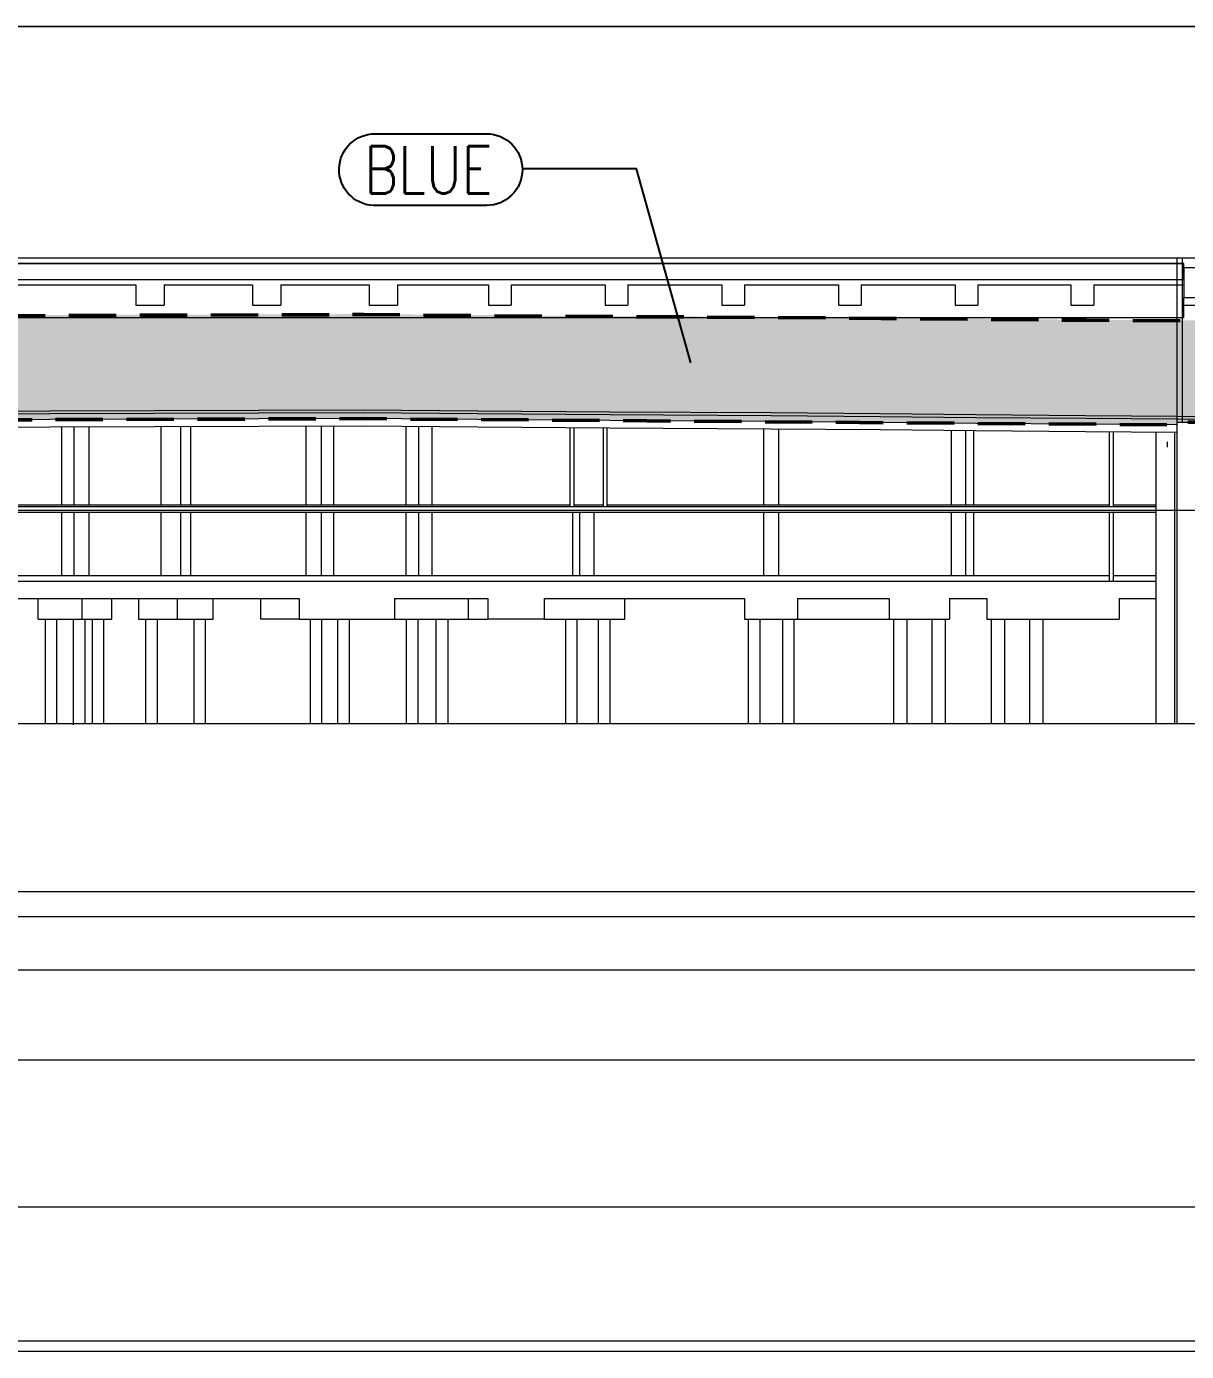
# Model space of a CAD drawing. Header units: millimetres. Extents: x 829698 to 839067, y 817400 to 823544.
# Drawn here: x 834101.4 to 834346.7, y 820155.1 to 820435.4 of the extents above; entities that cross this region are included whole.
import ezdxf

# ---------------------------------------------------------------- set-up
doc = ezdxf.new("R2010")
doc.units = ezdxf.units.MM
doc.linetypes.add('DASHED2', pattern=[0.375, 0.25, -0.125])
for name, color, linetype, lineweight in [('01-feature', 8, 'Continuous', 13), ('01-occup', 7, 'DASHED2', 50), ('01-txt', 7, 'Continuous', 20)]:
    doc.layers.add(name, color=color, linetype=linetype, lineweight=lineweight)
doc.layers.add('01-hatch', color=7, linetype='Continuous', lineweight=0, true_color=0xa8def7)
doc.layers.add('viewport', color=2, linetype='Continuous', lineweight=20, plot=False)
doc.styles.add('ROMANS', font='romans.shx', dxfattribs={"width": 0.75})

msp = doc.modelspace()

# ---------------------------------------------------------------- hatches: boundary and pattern name
at = {"layer": '01-hatch', "ltscale": 4}
h = msp.add_hatch(color=256, dxfattribs=at)
h.dxf.hatch_style = 1
h.paths.add_polyline_path([(832893.957, 820349.551), (833973.422, 820349.531), (833973.422, 820350.931), (833995.25, 820351.532), (834004.18, 820351.732), (834019.339, 820351.932), (834057.726, 820352.132), (834106.29, 820352.331), (834172.67, 820352.531), (834344.598, 820351.199), (834344.598, 820351.791), (834351.41, 820351.791), (834515.443, 820351.791), (834515.443, 820353.791), (834573.425, 820353.791), (834573.425, 820354.811), (835012.815, 820354.811), (835091.499, 820356.212), (835202, 820360.212), (835256.125, 820362.255), (835256.125, 820383.99), (835201.189, 820381.917), (835147.665, 820379.918), (835090.924, 820377.925), (835012.622, 820376.531), (834572.404, 820376.531), (834542.653, 820375.528), (834522.276, 820375.33), (834497.413, 820374.927), (834489.364, 820374.725), (834481.166, 820374.526), (834472.217, 820374.327), (834462.115, 820374.128), (834450.142, 820373.929), (834434.498, 820373.731), (834395.552, 820373.531), (834380.467, 820373.33), (834354.416, 820373.132), (834325.502, 820373.331), (834282.081, 820373.731), (834258.978, 820373.931), (834224.843, 820374.131), (834197.004, 820374.331), (834172.727, 820374.532), (834106.212, 820374.331), (834057.623, 820374.131), (834019.136, 820373.931), (834003.766, 820373.728), (833987.347, 820373.324), (833972.899, 820372.925), (833964.245, 820372.729), (833948.328, 820372.53), (833929.24, 820372.331), (832893.957, 820372.331)])

# ---------------------------------------------------------------- linework, layer by layer
at = {"layer": '01-feature', "ltscale": 0.1}
for p, q in [((834344.632, 820386.419), (834345.762, 820386.419)), ((834344.632, 820386.419), (834344.632, 820351.679)), ((834345.762, 820386.419), (834345.762, 820351.679))]:
    msp.add_line(p, q, dxfattribs=at)
at = {"layer": '01-feature'}
for p, q in [((834346.138, 820384.419), (834411.413, 820384.419)), ((834346.138, 820384.419), (834346.138, 820378.019)), ((833932.708, 820381.819), (834346.138, 820381.819)), ((834096.511, 820380.719), (834124.502, 820380.719)), ((834124.502, 820380.719), (834124.502, 820376.419)), ((834130.502, 820380.719), (834149.175, 820380.719)), ((834130.502, 820380.719), (834130.502, 820376.419)), ((834149.175, 820380.719), (834149.175, 820376.419)), ((834155.175, 820380.719), (834173.848, 820380.719)), ((834155.175, 820380.719), (834155.175, 820376.419)), ((834173.848, 820380.719), (834173.848, 820376.419)), ((834179.848, 820380.719), (834199.119, 820380.719)), ((834179.848, 820380.719), (834179.848, 820376.419)), ((834199.119, 820380.719), (834199.119, 820376.419)), ((834203.92, 820380.719), (834223.792, 820380.719)), ((834203.92, 820380.719), (834203.92, 820376.419)), ((834223.792, 820380.719), (834223.792, 820376.419)), ((834228.592, 820380.719), (834248.465, 820380.719)), ((834228.592, 820380.719), (834228.592, 820376.419)), ((834248.465, 820380.719), (834248.465, 820376.419)), ((834253.265, 820380.719), (834273.135, 820380.719)), ((834253.265, 820380.719), (834253.265, 820376.419)), ((834273.135, 820380.719), (834273.135, 820376.419)), ((834277.935, 820380.719), (834297.758, 820380.719)), ((834277.935, 820380.719), (834277.935, 820376.419)), ((834297.758, 820380.719), (834297.758, 820376.419)), ((834302.56, 820380.719), (834322.267, 820380.719)), ((834302.56, 820380.719), (834302.56, 820376.419)), ((834322.267, 820380.719), (834322.267, 820376.419)), ((834327.075, 820381.819), (834346.138, 820381.819)), ((834327.075, 820380.719), (834346.138, 820380.719)), ((834327.075, 820380.719), (834327.075, 820376.419)), ((834346.138, 820378.019), (834358.387, 820378.019)), ((834346.138, 820373.819), (834346.138, 820378.019)), ((834041.314, 820373.819), (834346.138, 820373.819)), ((834124.502, 820376.419), (834130.502, 820376.419)), ((834149.175, 820376.419), (834155.175, 820376.419)), ((834173.848, 820376.419), (834179.848, 820376.419)), ((834199.119, 820376.419), (834203.92, 820376.419)), ((834223.792, 820376.419), (834228.592, 820376.419)), ((834248.465, 820376.419), (834253.265, 820376.419)), ((834273.135, 820376.419), (834277.935, 820376.419)), ((834297.758, 820376.419), (834302.56, 820376.419)), ((834322.267, 820376.419), (834327.075, 820376.419)), ((834346.138, 820376.419), (834411.413, 820376.419)), ((834344.632, 820351.679), (834344.632, 820287.929)), ((834344.632, 820351.679), (834515.477, 820351.679)), ((834108.816, 820350.626), (834108.816, 820334.219)), ((834111.455, 820350.634), (834111.455, 820334.219)), ((834114.622, 820350.644), (834114.622, 820334.219)), ((834129.845, 820350.689), (834129.845, 820334.219)), ((834133.947, 820350.702), (834133.947, 820334.219)), ((834136.126, 820350.708), (834136.126, 820334.219)), ((834160.463, 820350.782), (834160.463, 820334.219)), ((834163.743, 820350.792), (834163.743, 820334.219)), ((834166.337, 820350.799), (834166.337, 820334.219)), ((834181.657, 820350.744), (834181.657, 820334.219)), ((834184.295, 820350.723), (834184.295, 820334.219)), ((834187.118, 820350.699), (834187.118, 820334.219)), ((834216.32, 820350.479), (834216.32, 820333.819)), ((834217.142, 820350.473), (834217.142, 820333.819)), ((834223.341, 820350.429), (834223.341, 820333.819)), ((834224.162, 820350.423), (834224.162, 820333.819)), ((834257.263, 820350.228), (834257.263, 820334.219)), ((834260.463, 820350.205), (834260.463, 820334.219)), ((834296.948, 820349.87), (834296.948, 820334.219)), ((834300.003, 820349.84), (834300.003, 820334.219)), ((834301.671, 820349.824), (834301.671, 820334.219)), ((834330.346, 820349.584), (834330.346, 820333.819)), ((834331.204, 820349.578), (834331.204, 820333.819)), ((834340.188, 820349.517), (834340.188, 820287.929)), ((834344.152, 820349.489), (834344.152, 820287.929)), ((834342.658, 820346.419), (834342.658, 820347.521)), ((834344.152, 820348.179), (834344.152, 820287.929)), ((833975.356, 820334.219), (834216.32, 820334.219)), ((833975.356, 820333.819), (834340.188, 820333.819)), ((833975.356, 820332.619), (834340.188, 820332.619)), ((834108.816, 820332.619), (834108.816, 820319.219)), ((834111.455, 820332.619), (834111.455, 820319.219)), ((834114.622, 820332.619), (834114.622, 820319.219)), ((834129.845, 820332.619), (834129.845, 820319.219)), ((834133.947, 820332.619), (834133.947, 820319.219)), ((834136.126, 820332.619), (834136.126, 820319.219)), ((834160.463, 820332.619), (834160.463, 820319.219)), ((834163.743, 820332.619), (834163.743, 820319.219)), ((834166.337, 820332.619), (834166.337, 820319.219)), ((834181.657, 820332.619), (834181.657, 820319.219)), ((834184.295, 820332.619), (834184.295, 820319.219)), ((834187.118, 820332.619), (834187.118, 820319.219)), ((834216.839, 820332.619), (834216.839, 820319.219)), ((834217.142, 820334.219), (834223.341, 820334.219)), ((834218.315, 820332.619), (834218.315, 820319.219)), ((834221.402, 820332.619), (834221.402, 820319.219)), ((834224.162, 820334.219), (834330.346, 820334.219)), ((834257.263, 820332.619), (834257.263, 820319.219)), ((834260.463, 820332.619), (834260.463, 820319.219)), ((834296.948, 820332.619), (834296.948, 820319.219)), ((834300.003, 820332.619), (834300.003, 820319.219)), ((834301.671, 820332.619), (834301.671, 820319.219)), ((834330.346, 820332.619), (834330.346, 820318.139)), ((834331.204, 820334.219), (834340.188, 820334.219)), ((834331.204, 820332.619), (834331.204, 820318.139)), ((833975.356, 820319.219), (834330.346, 820319.219)), ((833975.356, 820318.019), (834340.188, 820318.019)), ((834331.204, 820319.219), (834340.188, 820319.219)), ((834010.78, 820314.419), (834159.089, 820314.419)), ((834103.864, 820310.019), (834103.864, 820314.419)), ((834113.099, 820314.419), (834113.099, 820310.019)), ((834119.437, 820310.019), (834119.437, 820314.419)), ((834125.105, 820314.419), (834125.105, 820310.019)), ((834133.275, 820314.419), (834133.275, 820310.019)), ((834140.914, 820310.019), (834140.914, 820314.419)), ((834150.929, 820314.419), (834150.929, 820310.019)), ((834159.089, 820314.419), (834159.089, 820310.019)), ((834179.209, 820314.419), (834198.931, 820314.419)), ((834179.209, 820314.419), (834179.209, 820310.019)), ((834194.795, 820314.419), (834194.795, 820310.019)), ((834198.931, 820314.419), (834198.931, 820310.019)), ((834210.875, 820314.419), (834253.263, 820314.419)), ((834210.875, 820314.419), (834210.875, 820310.019)), ((834227.946, 820310.019), (834227.946, 820314.419)), ((834253.263, 820314.419), (834253.263, 820310.019)), ((834264.463, 820314.419), (834283.863, 820314.419)), ((834264.463, 820314.419), (834264.463, 820310.019)), ((834283.863, 820314.419), (834283.863, 820310.019)), ((834296.583, 820314.419), (834304.516, 820314.419)), ((834296.583, 820314.419), (834296.583, 820310.019)), ((834304.516, 820314.419), (834304.516, 820310.019)), ((834332.434, 820314.419), (834340.188, 820314.419)), ((834332.434, 820314.419), (834332.434, 820310.019)), ((834103.864, 820310.019), (834119.437, 820310.019)), ((834105.424, 820287.809), (834105.424, 820310.019)), ((834107.864, 820287.809), (834107.864, 820310.019)), ((834111.363, 820287.68), (834111.363, 820310.019)), ((834113.803, 820287.809), (834113.803, 820310.019)), ((834115.353, 820287.809), (834115.353, 820310.019)), ((834117.793, 820287.809), (834117.793, 820310.019)), ((834125.105, 820310.019), (834140.914, 820310.019)), ((834126.676, 820287.809), (834126.676, 820310.019)), ((834129.117, 820287.809), (834129.117, 820310.019)), ((834136.854, 820287.809), (834136.854, 820310.019)), ((834139.294, 820287.809), (834139.294, 820310.019)), ((834159.089, 820310.019), (834150.929, 820310.019)), ((834159.089, 820310.019), (834179.209, 820310.019)), ((834161.37, 820310.019), (834161.37, 820287.809)), ((834163.81, 820310.019), (834163.81, 820287.809)), ((834167.206, 820310.019), (834167.206, 820287.809)), ((834169.646, 820310.019), (834169.646, 820287.809)), ((834179.209, 820310.019), (834198.931, 820310.019)), ((834181.695, 820310.019), (834181.695, 820287.809)), ((834184.131, 820310.019), (834184.131, 820287.809)), ((834188.043, 820287.809), (834188.043, 820310.019)), ((834190.479, 820310.019), (834190.479, 820287.809)), ((834210.875, 820310.019), (834198.931, 820310.019)), ((834210.875, 820310.019), (834227.946, 820310.019)), ((834215.375, 820310.019), (834215.375, 820287.809)), ((834217.815, 820310.019), (834217.815, 820287.809)), ((834222.315, 820310.019), (834222.315, 820287.809)), ((834224.755, 820310.019), (834224.755, 820287.809)), ((834253.263, 820310.019), (834264.463, 820310.019)), ((834254.043, 820310.019), (834254.043, 820287.809)), ((834256.483, 820310.019), (834256.483, 820287.809)), ((834261.243, 820310.019), (834261.243, 820287.809)), ((834263.683, 820310.019), (834263.683, 820287.809)), ((834264.463, 820310.019), (834283.863, 820310.019)), ((834283.863, 820310.019), (834296.583, 820310.019)), ((834284.771, 820310.019), (834284.771, 820287.809)), ((834287.589, 820310.019), (834287.589, 820287.809)), ((834292.857, 820310.019), (834292.857, 820287.809)), ((834295.675, 820310.019), (834295.675, 820287.809)), ((834304.516, 820310.019), (834332.434, 820310.019)), ((834305.424, 820310.019), (834305.424, 820287.809)), ((834308.241, 820310.019), (834308.241, 820287.809)), ((834313.51, 820310.019), (834313.51, 820287.809)), ((834316.328, 820310.019), (834316.328, 820287.809))]:
    msp.add_line(p, q, dxfattribs=at)
for points in [[(832896.371, 820385.219), (834346.138, 820385.219)], [(833932.708, 820381.819), (834346.138, 820381.819), (834346.138, 820385.219), (832896.773, 820385.219)], [(833985.653, 820386.419), (834654.562, 820386.419)], [(834402.513, 820353.253), (834395.777, 820353.219), (834380.717, 820353.019), (834354.457, 820352.819), (834325.368, 820353.019), (834302.184, 820353.219), (834281.935, 820353.419), (834258.86, 820353.619), (834224.741, 820353.819), (834196.88, 820354.019), (834172.706, 820354.219), (834106.319, 820354.019), (834057.754, 820353.819), (834019.361, 820353.619), (834011.483, 820353.515)], [(834344.632, 820351.086), (834325.359, 820351.219), (834302.172, 820351.419), (834281.923, 820351.619), (834258.851, 820351.819), (834224.733, 820352.019), (834196.871, 820352.219), (834172.703, 820352.419), (834106.323, 820352.219), (834057.759, 820352.019), (834019.372, 820351.819), (834004.214, 820351.619), (833995.283, 820351.419), (833987.956, 820351.219), (833980.729, 820351.019), (833973.456, 820350.818), (833973.456, 820349.419)], [(834344.632, 820349.486), (834325.346, 820349.619), (834302.158, 820349.819), (834281.909, 820350.019), (834258.84, 820350.219), (834224.722, 820350.419), (834196.859, 820350.619), (834172.699, 820350.819), (834106.329, 820350.619), (834057.767, 820350.419), (834019.387, 820350.219), (834004.242, 820350.019), (833995.323, 820349.819), (833987.999, 820349.62), (833980.774, 820349.42), (833975.354, 820349.27), (833975.354, 820347.819)], [(833650.791, 820287.929), (834055.117, 820287.929), (834057.517, 820281.335), (834062.317, 820294.523), (834064.717, 820287.929), (834633.587, 820287.929)]]:
    msp.add_lwpolyline(points, dxfattribs=at)
at = {"layer": '01-feature', "color": 0}
msp.add_lwpolyline([(835012.841, 820355.619), (834572.788, 820355.619), (834543.138, 820354.619), (834522.583, 820354.419), (834505.948, 820354.219), (834497.876, 820354.019), (834489.903, 820353.819), (834481.683, 820353.619), (834472.686, 820353.419), (834462.526, 820353.219), (834450.48, 820353.019), (834434.716, 820352.819), (834395.777, 820352.619), (834380.717, 820352.419), (834354.457, 820352.219), (834325.368, 820352.419), (834302.184, 820352.619), (834281.935, 820352.819), (834258.86, 820353.019), (834224.741, 820353.219), (834196.88, 820353.419), (834172.706, 820353.619), (834106.319, 820353.419), (834057.754, 820353.219)], dxfattribs=at)
at = {"layer": '01-occup', "ltscale": 40, "flags": 128}
msp.add_lwpolyline([(832893.991, 820349.439), (833973.456, 820349.419), (833973.456, 820350.818), (833995.283, 820351.419), (834004.214, 820351.619), (834019.372, 820351.819), (834057.759, 820352.019), (834106.323, 820352.219), (834172.703, 820352.419), (834344.632, 820351.086), (834344.632, 820351.679), (834351.444, 820351.679), (834515.477, 820351.679), (834515.477, 820353.679), (834573.459, 820353.679), (834573.459, 820354.699), (835012.849, 820354.699), (835091.532, 820356.099), (835202.034, 820360.099), (835256.159, 820362.142), (835256.159, 820383.877), (835201.223, 820381.804), (835147.699, 820379.805), (835090.957, 820377.812), (835012.655, 820376.419), (834572.437, 820376.419), (834542.686, 820375.415), (834522.309, 820375.217), (834497.447, 820374.814), (834489.398, 820374.612), (834481.199, 820374.413), (834472.25, 820374.214), (834462.148, 820374.015), (834450.175, 820373.816), (834434.531, 820373.618), (834395.585, 820373.418), (834380.5, 820373.218), (834354.45, 820373.019), (834325.535, 820373.218), (834282.115, 820373.618), (834259.011, 820373.818), (834224.876, 820374.018), (834197.038, 820374.218), (834172.761, 820374.419), (834106.245, 820374.218), (834057.657, 820374.018), (834019.17, 820373.818), (834003.8, 820373.615), (833987.38, 820373.212), (833972.932, 820372.812), (833964.279, 820372.616), (833948.361, 820372.417), (833929.273, 820372.219), (832893.991, 820372.219)], close=True, dxfattribs=at)
at = {"layer": '01-txt', "ltscale": 4}
for p, q in [((832836.187, 820247.11), (835245.469, 820247.11)), ((832836.187, 820216.819), (835245.469, 820216.819)), ((832836.187, 820185.71), (835245.469, 820185.71)), ((832836.187, 820157.422), (835245.469, 820157.422))]:
    msp.add_line(p, q, dxfattribs=at)
at = {"layer": '01-txt', "lineweight": 25}
msp.add_lwpolyline([(834174.689, 820397.509, -0.9734554), (834175.097, 820412.659), (834198.688, 820412.659, -1), (834198.688, 820397.499), (834175.097, 820397.499, -0.0134508), (834174.689, 820397.509, -0.0134508)], format="xyb", dxfattribs=at)
msp.add_lwpolyline([(834241.895, 820364.198), (834230.433, 820405.283), (834206.265, 820405.283)], dxfattribs=at)
at = {"layer": 'viewport', "color": 1, "ltscale": 4}
msp.add_lwpolyline([(835327.345, 820235.777), (832772.888, 820235.777), (832772.888, 820435.351), (835327.345, 820435.351)], close=True, dxfattribs=at)
at = {"layer": 'viewport', "ltscale": 4}
for points in [[(835327.345, 820435.351), (832772.888, 820435.351), (832772.888, 820333.04), (835327.345, 820333.04)], [(832772.888, 820252.403), (835327.345, 820252.403), (835327.345, 820155.14), (832772.888, 820155.14)]]:
    msp.add_lwpolyline(points, close=True, dxfattribs=at)

# ---------------------------------------------------------------- texts
at = {"layer": '01-txt', "lineweight": 25, "style": 'ROMANS', "width": 0.8}
msp.add_text('BLUE', height=10, dxfattribs=at).set_placement((834172.834, 820400.01))

doc.saveas('drawing.dxf')
